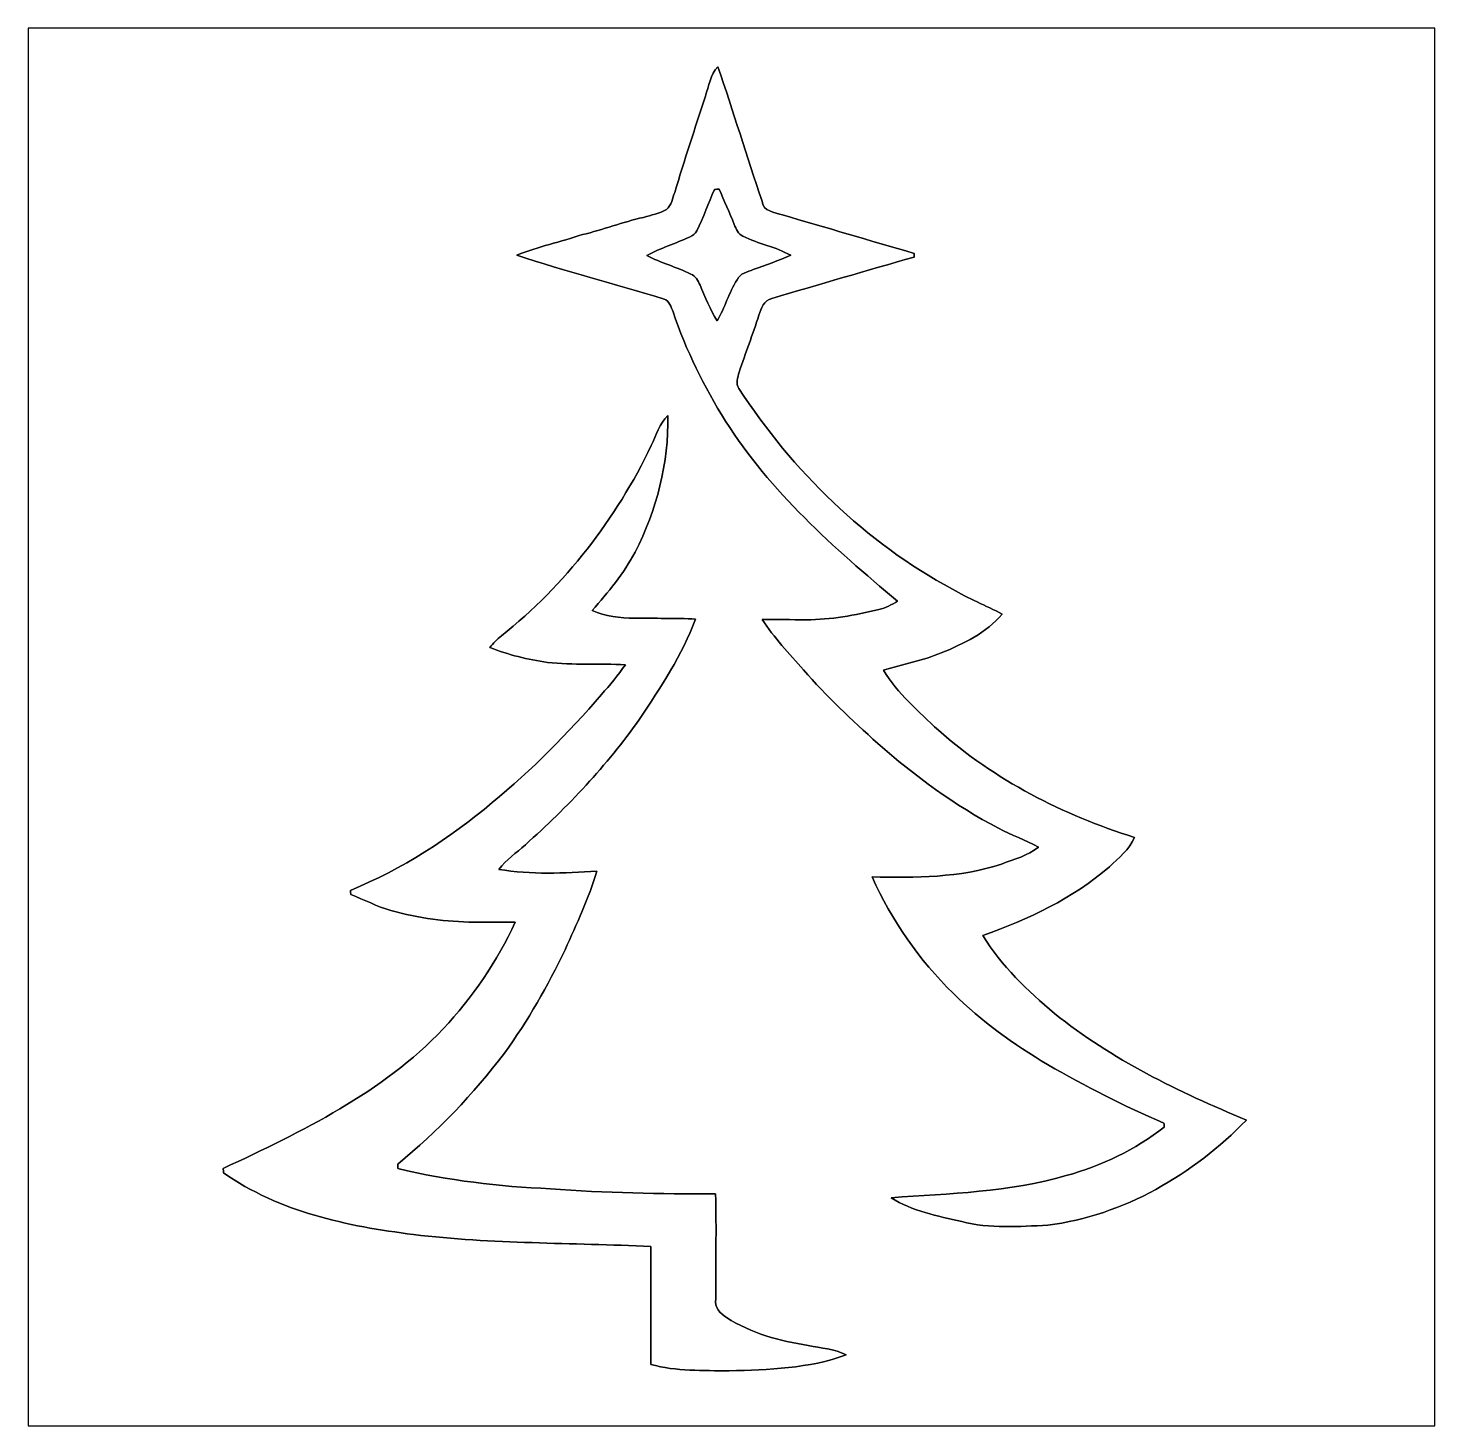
# Model space of a CAD drawing. Header units: centimetres. Extents: x -16.8 to 16.8, y -16.7 to 16.7.
import ezdxf

# ---------------------------------------------------------------- set-up
doc = ezdxf.new("R2010")
doc.units = ezdxf.units.CM
doc.header["$MEASUREMENT"] = 0
doc.layers.add('Layer 1', color=7, linetype='Continuous')

msp = doc.modelspace()

# ---------------------------------------------------------------- linework, layer by layer
at = {"layer": 'Layer 1', "color": 7}
for points, knots in [([(-16.77458, 16.66875), (-16.77458, 16.66875), (16.77458, 16.66875), (16.77458, 16.66875), (16.77458, 16.66875), (16.77458, 16.66875), (16.77458, -16.66875), (16.77458, -16.66875), (16.77458, -16.66875), (16.77458, -16.66875), (-16.77458, -16.66875), (-16.77458, -16.66875), (-16.77458, -16.66875), (-16.77458, -16.66875), (-16.77458, 16.66875), (-16.77458, 16.66875), (-16.77458, 16.66875), (-16.77458, 16.66875), (-16.77458, 16.66875), (-16.77458, 16.66875)], [0, 0, 0, 0, 0.16666667, 0.16666667, 0.16666667, 0.16666667, 0.33333333, 0.33333333, 0.33333333, 0.33333333, 0.5, 0.5, 0.5, 0.5, 0.66666667, 0.66666667, 0.66666667, 0.66666667, 1, 1, 1, 1]), ([(-0.62301, 15.04879), (-0.87136, 14.28397), (-1.12078, 13.51986), (-1.3529, 12.75009), (-1.3529, 12.75009), (-1.40582, 12.61427), (-1.42875, 12.44459), (-1.54905, 12.34652), (-1.54905, 12.34652), (-1.71662, 12.24668), (-1.91488, 12.21387), (-2.09832, 12.15425), (-2.09832, 12.15425), (-2.59115, 12.04172), (-3.06564, 11.86215), (-3.55671, 11.74291), (-3.55671, 11.74291), (-4.07529, 11.57111), (-4.61151, 11.45364), (-5.12128, 11.25643), (-5.12128, 11.25643), (-3.96381, 10.86379), (-2.77636, 10.56428), (-1.60831, 10.20586), (-1.60831, 10.20586), (-1.47673, 10.16212), (-1.44145, 10.01219), (-1.39171, 9.89894), (-1.39171, 9.89894), (-1.08691, 8.98349), (-0.65088, 8.11777), (-0.1457, 7.29756), (-0.1457, 7.29756), (0.92922, 5.6134), (2.43487, 4.2672), (3.96169, 3.00355), (3.96169, 3.00355), (3.82199, 2.91712), (3.67312, 2.84339), (3.51437, 2.8007), (3.51437, 2.8007), (2.94605, 2.66841), (2.36784, 2.55552), (1.78188, 2.5587), (1.78188, 2.5587), (1.43051, 2.55058), (1.07915, 2.58022), (0.72849, 2.56046), (0.72849, 2.56046), (1.01776, 2.13113), (1.37407, 1.75119), (1.71626, 1.36384), (1.71626, 1.36384), (2.2606, 0.73343), (2.87161, 0.16616), (3.48756, -0.39299), (3.48756, -0.39299), (4.37444, -1.16311), (5.32306, -1.8729), (6.36905, -2.41441), (6.36905, -2.41441), (6.6802, -2.57422), (7.00758, -2.70157), (7.31837, -2.86385), (7.31837, -2.86385), (7.06402, -3.06776), (6.74123, -3.15807), (6.44066, -3.26849), (6.44066, -3.26849), (5.44759, -3.60186), (4.3875, -3.5941), (3.35351, -3.57611), (3.35351, -3.57611), (3.81741, -4.61186), (4.47569, -5.56048), (5.28955, -6.35212), (5.28955, -6.35212), (5.95665, -7.01992), (6.73276, -7.56814), (7.53921, -8.05356), (7.53921, -8.05356), (8.43809, -8.56615), (9.3599, -9.04381), (10.31275, -9.44704), (10.31275, -9.44704), (10.31487, -9.47138), (10.31946, -9.51971), (10.32157, -9.5437), (10.32157, -9.5437), (9.62801, -10.07886), (8.82509, -10.46833), (7.98124, -10.6994), (7.98124, -10.6994), (6.62517, -11.09204), (5.20277, -11.1319), (3.804, -11.22715), (3.804, -11.22715), (4.31165, -11.54606), (4.91314, -11.66424), (5.48993, -11.79724), (5.48993, -11.79724), (6.16091, -11.96763), (6.85976, -11.91542), (7.54345, -11.88226), (7.54345, -11.88226), (9.35814, -11.6519), (11.01584, -10.67364), (12.27843, -9.37719), (12.27843, -9.37719), (10.66765, -8.70021), (9.06992, -7.93574), (7.70326, -6.83084), (7.70326, -6.83084), (7.05908, -6.28932), (6.4389, -5.69701), (5.9944, -4.97593), (5.9944, -4.97593), (7.07355, -4.58258), (8.1407, -4.0954), (9.01277, -3.33304), (9.01277, -3.33304), (9.23114, -3.11961), (9.49149, -2.92488), (9.60967, -2.63419), (9.60967, -2.63419), (7.90575, -2.09691), (6.27486, -1.26718), (4.9336, -0.07585), (4.9336, -0.07585), (4.45982, 0.36371), (3.96663, 0.80186), (3.62162, 1.35431), (3.62162, 1.35431), (4.08234, 1.49225), (4.55754, 1.58291), (5.0038, 1.76742), (5.0038, 1.76742), (5.53579, 1.98473), (6.07483, 2.24719), (6.45689, 2.69099), (6.45689, 2.69099), (6.06531, 2.89948), (5.64974, 3.06141), (5.26838, 3.2893), (5.26838, 3.2893), (3.18911, 4.40443), (1.45838, 6.10694), (0.17427, 8.07614), (0.17427, 8.07614), (0.09843, 8.19221), (0.14993, 8.33755), (0.18027, 8.46102), (0.18027, 8.46102), (0.33726, 8.91575), (0.50518, 9.36696), (0.65476, 9.82416), (0.65476, 9.82416), (0.70556, 9.98291), (0.77435, 10.17799), (0.95885, 10.21962), (0.95885, 10.21962), (2.0895, 10.55299), (3.22051, 10.88637), (4.35469, 11.20846), (4.35469, 11.20846), (4.35434, 11.23068), (4.35328, 11.27513), (4.35257, 11.29736), (4.35257, 11.29736), (3.30553, 11.6011), (2.2606, 11.91119), (1.2132, 12.21352), (1.2132, 12.21352), (1.03329, 12.27667), (0.75071, 12.29254), (0.72813, 12.54266), (0.72813, 12.54266), (0.3623, 13.60558), (0.04445, 14.68508), (-0.32491, 15.74659), (-0.32491, 15.74659), (-0.50835, 15.55785), (-0.53516, 15.28516), (-0.62301, 15.04879), (-0.62301, 15.04879), (-0.62301, 15.04879), (-0.62301, 15.04879), (-0.62301, 15.04879)], [0, 0, 0, 0, 0.02083333, 0.02083333, 0.02083333, 0.02083333, 0.04166667, 0.04166667, 0.04166667, 0.04166667, 0.0625, 0.0625, 0.0625, 0.0625, 0.08333333, 0.08333333, 0.08333333, 0.08333333, 0.10416667, 0.10416667, 0.10416667, 0.10416667, 0.125, 0.125, 0.125, 0.125, 0.14583333, 0.14583333, 0.14583333, 0.14583333, 0.16666667, 0.16666667, 0.16666667, 0.16666667, 0.1875, 0.1875, 0.1875, 0.1875, 0.20833333, 0.20833333, 0.20833333, 0.20833333, 0.22916667, 0.22916667, 0.22916667, 0.22916667, 0.25, 0.25, 0.25, 0.25, 0.27083333, 0.27083333, 0.27083333, 0.27083333, 0.29166667, 0.29166667, 0.29166667, 0.29166667, 0.3125, 0.3125, 0.3125, 0.3125, 0.33333333, 0.33333333, 0.33333333, 0.33333333, 0.35416667, 0.35416667, 0.35416667, 0.35416667, 0.375, 0.375, 0.375, 0.375, 0.39583333, 0.39583333, 0.39583333, 0.39583333, 0.41666667, 0.41666667, 0.41666667, 0.41666667, 0.4375, 0.4375, 0.4375, 0.4375, 0.45833333, 0.45833333, 0.45833333, 0.45833333, 0.47916667, 0.47916667, 0.47916667, 0.47916667, 0.5, 0.5, 0.5, 0.5, 0.52083333, 0.52083333, 0.52083333, 0.52083333, 0.54166667, 0.54166667, 0.54166667, 0.54166667, 0.5625, 0.5625, 0.5625, 0.5625, 0.58333333, 0.58333333, 0.58333333, 0.58333333, 0.60416667, 0.60416667, 0.60416667, 0.60416667, 0.625, 0.625, 0.625, 0.625, 0.64583333, 0.64583333, 0.64583333, 0.64583333, 0.66666667, 0.66666667, 0.66666667, 0.66666667, 0.6875, 0.6875, 0.6875, 0.6875, 0.70833333, 0.70833333, 0.70833333, 0.70833333, 0.72916667, 0.72916667, 0.72916667, 0.72916667, 0.75, 0.75, 0.75, 0.75, 0.77083333, 0.77083333, 0.77083333, 0.77083333, 0.79166667, 0.79166667, 0.79166667, 0.79166667, 0.8125, 0.8125, 0.8125, 0.8125, 0.83333333, 0.83333333, 0.83333333, 0.83333333, 0.85416667, 0.85416667, 0.85416667, 0.85416667, 0.875, 0.875, 0.875, 0.875, 0.89583333, 0.89583333, 0.89583333, 0.89583333, 0.91666667, 0.91666667, 0.91666667, 0.91666667, 0.9375, 0.9375, 0.9375, 0.9375, 0.95833333, 0.95833333, 0.95833333, 0.95833333, 1, 1, 1, 1]), ([(-0.40816, 12.82312), (-0.38029, 12.82347), (-0.32491, 12.82488), (-0.29704, 12.82524), (-0.29704, 12.82524), (-0.16933, 12.54936), (-0.05151, 12.26926), (0.06315, 11.98774), (0.06315, 11.98774), (0.10901, 11.87979), (0.16087, 11.75879), (0.27305, 11.70446), (0.27305, 11.70446), (0.64029, 11.52208), (1.05304, 11.45258), (1.41182, 11.25149), (1.41182, 11.25149), (1.11866, 11.12696), (0.82162, 11.01266), (0.51999, 10.91071), (0.51999, 10.91071), (0.37994, 10.85533), (0.20073, 10.82322), (0.13441, 10.66483), (0.13441, 10.66483), (-0.06456, 10.35967), (-0.15699, 10.00019), (-0.34114, 9.68622), (-0.34114, 9.68622), (-0.50871, 9.95504), (-0.62477, 10.25137), (-0.75036, 10.541), (-0.75036, 10.541), (-0.79939, 10.64613), (-0.85866, 10.75937), (-0.97367, 10.80417), (-0.97367, 10.80417), (-1.31128, 10.97351), (-1.6831, 11.06488), (-2.01542, 11.2462), (-2.01542, 11.2462), (-1.69263, 11.42788), (-1.33279, 11.52807), (-0.99907, 11.68682), (-0.99907, 11.68682), (-0.93274, 11.72139), (-0.86007, 11.7602), (-0.82691, 11.83111), (-0.82691, 11.83111), (-0.67098, 12.15461), (-0.55139, 12.49398), (-0.40816, 12.82312)], [0, 0, 0, 0, 0.07142857, 0.07142857, 0.07142857, 0.07142857, 0.14285714, 0.14285714, 0.14285714, 0.14285714, 0.21428571, 0.21428571, 0.21428571, 0.21428571, 0.28571429, 0.28571429, 0.28571429, 0.28571429, 0.35714286, 0.35714286, 0.35714286, 0.35714286, 0.42857143, 0.42857143, 0.42857143, 0.42857143, 0.5, 0.5, 0.5, 0.5, 0.57142857, 0.57142857, 0.57142857, 0.57142857, 0.64285714, 0.64285714, 0.64285714, 0.64285714, 0.71428571, 0.71428571, 0.71428571, 0.71428571, 0.78571429, 0.78571429, 0.78571429, 0.78571429, 0.85714286, 0.85714286, 0.85714286, 0.85714286, 1, 1, 1, 1]), ([(-1.91241, 6.71371), (-2.75167, 4.96394), (-3.96769, 3.38314), (-5.48781, 2.1717), (-5.48781, 2.1717), (-5.59012, 2.09056), (-5.68113, 1.99637), (-5.76192, 1.89406), (-5.76192, 1.89406), (-5.32165, 1.7205), (-4.85775, 1.61114), (-4.39067, 1.53917), (-4.39067, 1.53917), (-3.77261, 1.4732), (-3.1496, 1.5113), (-2.52942, 1.48661), (-2.52942, 1.48661), (-2.70475, 1.23719), (-2.89454, 0.99801), (-3.10233, 0.77505), (-3.10233, 0.77505), (-3.89714, -0.15522), (-4.76285, -1.02729), (-5.709, -1.80411), (-5.709, -1.80411), (-6.72183, -2.66629), (-7.85989, -3.38173), (-9.08614, -3.89819), (-9.08614, -3.89819), (-9.08473, -3.92324), (-9.08156, -3.97369), (-9.07979, -3.99874), (-9.07979, -3.99874), (-8.76053, -4.12291), (-8.45185, -4.27567), (-8.12483, -4.37974), (-8.12483, -4.37974), (-7.79568, -4.46687), (-7.46054, -4.53108), (-7.1247, -4.58717), (-7.1247, -4.58717), (-6.47312, -4.67607), (-5.81448, -4.65314), (-5.15938, -4.65526), (-5.15938, -4.65526), (-5.582, -5.59259), (-6.18102, -6.4449), (-6.87317, -7.20302), (-6.87317, -7.20302), (-8.32697, -8.71679), (-10.24114, -9.65729), (-12.12144, -10.52689), (-12.12144, -10.52689), (-12.11968, -10.55335), (-12.11545, -10.60591), (-12.11368, -10.63202), (-12.11368, -10.63202), (-10.79077, -11.56794), (-9.1634, -11.90625), (-7.58366, -12.10451), (-7.58366, -12.10451), (-5.70583, -12.33417), (-3.80965, -12.29783), (-1.92299, -12.39202), (-1.92299, -12.39202), (-1.92193, -13.32865), (-1.92193, -14.26527), (-1.92511, -15.20225), (-1.92511, -15.20225), (-1.31727, -15.373), (-0.67733, -15.34442), (-0.05256, -15.35748), (-0.05256, -15.35748), (0.88194, -15.3229), (1.84679, -15.30844), (2.73297, -14.97259), (2.73297, -14.97259), (2.45428, -14.82901), (2.13254, -14.81772), (1.83092, -14.75246), (1.83092, -14.75246), (1.15288, -14.64275), (0.46708, -14.46142), (-0.11642, -14.08677), (-0.11642, -14.08677), (-0.26564, -13.98693), (-0.42192, -13.83912), (-0.37042, -13.63627), (-0.37042, -13.63627), (-0.38241, -12.80336), (-0.35454, -11.97046), (-0.38171, -11.13755), (-0.38171, -11.13755), (-1.69545, -11.13402), (-3.0099, -11.11673), (-4.32012, -11.01443), (-4.32012, -11.01443), (-5.54143, -10.95763), (-6.76451, -10.82005), (-7.95373, -10.53253), (-7.95373, -10.53253), (-7.95443, -10.50537), (-7.9562, -10.45069), (-7.9569, -10.42353), (-7.9569, -10.42353), (-7.00969, -9.64636), (-6.15421, -8.75665), (-5.41726, -7.77734), (-5.41726, -7.77734), (-4.8514, -7.00864), (-4.38609, -6.17079), (-3.96699, -5.31424), (-3.96699, -5.31424), (-3.69464, -4.69935), (-3.40148, -4.08834), (-3.21204, -3.44135), (-3.21204, -3.44135), (-3.98956, -3.48051), (-4.77908, -3.53025), (-5.5499, -3.39549), (-5.5499, -3.39549), (-5.37457, -3.16406), (-5.12868, -3.00284), (-4.91596, -2.80952), (-4.91596, -2.80952), (-3.91019, -1.90747), (-2.97286, -0.92075), (-2.19463, 0.18662), (-2.19463, 0.18662), (-1.68663, 0.94474), (-1.18004, 1.71803), (-0.85549, 2.57563), (-0.85549, 2.57563), (-1.34056, 2.59715), (-1.82633, 2.58833), (-2.3114, 2.59609), (-2.3114, 2.59609), (-2.65359, 2.60138), (-3.00955, 2.62855), (-3.32246, 2.77918), (-3.32246, 2.77918), (-2.94534, 3.21451), (-2.56716, 3.65725), (-2.30011, 4.17124), (-2.30011, 4.17124), (-1.77871, 5.17066), (-1.49613, 6.30343), (-1.51871, 7.43091), (-1.51871, 7.43091), (-1.71803, 7.23441), (-1.79317, 6.95854), (-1.91241, 6.71371)], [0, 0, 0, 0, 0.02564103, 0.02564103, 0.02564103, 0.02564103, 0.05128205, 0.05128205, 0.05128205, 0.05128205, 0.07692308, 0.07692308, 0.07692308, 0.07692308, 0.1025641, 0.1025641, 0.1025641, 0.1025641, 0.12820513, 0.12820513, 0.12820513, 0.12820513, 0.15384615, 0.15384615, 0.15384615, 0.15384615, 0.17948718, 0.17948718, 0.17948718, 0.17948718, 0.20512821, 0.20512821, 0.20512821, 0.20512821, 0.23076923, 0.23076923, 0.23076923, 0.23076923, 0.25641026, 0.25641026, 0.25641026, 0.25641026, 0.28205128, 0.28205128, 0.28205128, 0.28205128, 0.30769231, 0.30769231, 0.30769231, 0.30769231, 0.33333333, 0.33333333, 0.33333333, 0.33333333, 0.35897436, 0.35897436, 0.35897436, 0.35897436, 0.38461538, 0.38461538, 0.38461538, 0.38461538, 0.41025641, 0.41025641, 0.41025641, 0.41025641, 0.43589744, 0.43589744, 0.43589744, 0.43589744, 0.46153846, 0.46153846, 0.46153846, 0.46153846, 0.48717949, 0.48717949, 0.48717949, 0.48717949, 0.51282051, 0.51282051, 0.51282051, 0.51282051, 0.53846154, 0.53846154, 0.53846154, 0.53846154, 0.56410256, 0.56410256, 0.56410256, 0.56410256, 0.58974359, 0.58974359, 0.58974359, 0.58974359, 0.61538462, 0.61538462, 0.61538462, 0.61538462, 0.64102564, 0.64102564, 0.64102564, 0.64102564, 0.66666667, 0.66666667, 0.66666667, 0.66666667, 0.69230769, 0.69230769, 0.69230769, 0.69230769, 0.71794872, 0.71794872, 0.71794872, 0.71794872, 0.74358974, 0.74358974, 0.74358974, 0.74358974, 0.76923077, 0.76923077, 0.76923077, 0.76923077, 0.79487179, 0.79487179, 0.79487179, 0.79487179, 0.82051282, 0.82051282, 0.82051282, 0.82051282, 0.84615385, 0.84615385, 0.84615385, 0.84615385, 0.87179487, 0.87179487, 0.87179487, 0.87179487, 0.8974359, 0.8974359, 0.8974359, 0.8974359, 0.92307692, 0.92307692, 0.92307692, 0.92307692, 0.94871795, 0.94871795, 0.94871795, 0.94871795, 1, 1, 1, 1])]:
    msp.add_open_spline(points, degree=3, knots=knots, dxfattribs=at)
at = {"layer": 'Layer 1', "color": 49}
for points, knots in [([(-0.62301, 15.04879), (-0.53516, 15.28516), (-0.50835, 15.55785), (-0.32491, 15.74659), (-0.32491, 15.74659), (0.04445, 14.68508), (0.3623, 13.60558), (0.72813, 12.54266), (0.72813, 12.54266), (0.75071, 12.29254), (1.03329, 12.27667), (1.2132, 12.21352), (1.2132, 12.21352), (2.2606, 11.91119), (3.30553, 11.6011), (4.35257, 11.29736), (4.35257, 11.29736), (4.35328, 11.27513), (4.35434, 11.23068), (4.35469, 11.20846), (4.35469, 11.20846), (3.22051, 10.88637), (2.0895, 10.55299), (0.95885, 10.21962), (0.95885, 10.21962), (0.77435, 10.17799), (0.70556, 9.98291), (0.65476, 9.82416), (0.65476, 9.82416), (0.50518, 9.36696), (0.33726, 8.91575), (0.18027, 8.46102), (0.18027, 8.46102), (0.14993, 8.33755), (0.09843, 8.19221), (0.17427, 8.07614), (0.17427, 8.07614), (1.45838, 6.10694), (3.18911, 4.40443), (5.26838, 3.2893), (5.26838, 3.2893), (5.64974, 3.06141), (6.06531, 2.89948), (6.45689, 2.69099), (6.45689, 2.69099), (6.07483, 2.24719), (5.53579, 1.98473), (5.0038, 1.76742), (5.0038, 1.76742), (4.55754, 1.58291), (4.08234, 1.49225), (3.62162, 1.35431), (3.62162, 1.35431), (3.96663, 0.80186), (4.45982, 0.36371), (4.9336, -0.07585), (4.9336, -0.07585), (6.27486, -1.26718), (7.90575, -2.09691), (9.60967, -2.63419), (9.60967, -2.63419), (9.49149, -2.92488), (9.23114, -3.11961), (9.01277, -3.33304), (9.01277, -3.33304), (8.1407, -4.0954), (7.07355, -4.58258), (5.9944, -4.97593), (5.9944, -4.97593), (6.4389, -5.69701), (7.05908, -6.28932), (7.70326, -6.83084), (7.70326, -6.83084), (9.06992, -7.93574), (10.66765, -8.70021), (12.27843, -9.37719), (12.27843, -9.37719), (11.01584, -10.67364), (9.35814, -11.6519), (7.54345, -11.88226), (7.54345, -11.88226), (6.85976, -11.91542), (6.16091, -11.96763), (5.48993, -11.79724), (5.48993, -11.79724), (4.91314, -11.66424), (4.31165, -11.54606), (3.804, -11.22715), (3.804, -11.22715), (5.20277, -11.1319), (6.62517, -11.09204), (7.98124, -10.6994), (7.98124, -10.6994), (8.82509, -10.46833), (9.62801, -10.07886), (10.32157, -9.5437), (10.32157, -9.5437), (10.31946, -9.51971), (10.31487, -9.47138), (10.31275, -9.44704), (10.31275, -9.44704), (9.3599, -9.04381), (8.43809, -8.56615), (7.53921, -8.05356), (7.53921, -8.05356), (6.73276, -7.56814), (5.95665, -7.01992), (5.28955, -6.35212), (5.28955, -6.35212), (4.47569, -5.56048), (3.81741, -4.61186), (3.35351, -3.57611), (3.35351, -3.57611), (4.3875, -3.5941), (5.44759, -3.60186), (6.44066, -3.26849), (6.44066, -3.26849), (6.74123, -3.15807), (7.06402, -3.06776), (7.31837, -2.86385), (7.31837, -2.86385), (7.00758, -2.70157), (6.6802, -2.57422), (6.36905, -2.41441), (6.36905, -2.41441), (5.32306, -1.8729), (4.37444, -1.16311), (3.48756, -0.39299), (3.48756, -0.39299), (2.87161, 0.16616), (2.2606, 0.73343), (1.71626, 1.36384), (1.71626, 1.36384), (1.37407, 1.75119), (1.01776, 2.13113), (0.72849, 2.56046), (0.72849, 2.56046), (1.07915, 2.58022), (1.43051, 2.55058), (1.78188, 2.5587), (1.78188, 2.5587), (2.36784, 2.55552), (2.94605, 2.66841), (3.51437, 2.8007), (3.51437, 2.8007), (3.67312, 2.84339), (3.82199, 2.91712), (3.96169, 3.00355), (3.96169, 3.00355), (2.43487, 4.2672), (0.92922, 5.6134), (-0.1457, 7.29756), (-0.1457, 7.29756), (-0.65088, 8.11777), (-1.08691, 8.98349), (-1.39171, 9.89894), (-1.39171, 9.89894), (-1.44145, 10.01219), (-1.47673, 10.16212), (-1.60831, 10.20586), (-1.60831, 10.20586), (-2.77636, 10.56428), (-3.96381, 10.86379), (-5.12128, 11.25643), (-5.12128, 11.25643), (-4.61151, 11.45364), (-4.07529, 11.57111), (-3.55671, 11.74291), (-3.55671, 11.74291), (-3.06564, 11.86215), (-2.59115, 12.04172), (-2.09832, 12.15425), (-2.09832, 12.15425), (-1.91488, 12.21387), (-1.71662, 12.24668), (-1.54905, 12.34652), (-1.54905, 12.34652), (-1.42875, 12.44459), (-1.40582, 12.61427), (-1.3529, 12.75009), (-1.3529, 12.75009), (-1.12078, 13.51986), (-0.87136, 14.28397), (-0.62301, 15.04879), (-0.62301, 15.04879), (-0.62301, 15.04879), (-0.62301, 15.04879), (-0.62301, 15.04879)], [0, 0, 0, 0, 0.02083333, 0.02083333, 0.02083333, 0.02083333, 0.04166667, 0.04166667, 0.04166667, 0.04166667, 0.0625, 0.0625, 0.0625, 0.0625, 0.08333333, 0.08333333, 0.08333333, 0.08333333, 0.10416667, 0.10416667, 0.10416667, 0.10416667, 0.125, 0.125, 0.125, 0.125, 0.14583333, 0.14583333, 0.14583333, 0.14583333, 0.16666667, 0.16666667, 0.16666667, 0.16666667, 0.1875, 0.1875, 0.1875, 0.1875, 0.20833333, 0.20833333, 0.20833333, 0.20833333, 0.22916667, 0.22916667, 0.22916667, 0.22916667, 0.25, 0.25, 0.25, 0.25, 0.27083333, 0.27083333, 0.27083333, 0.27083333, 0.29166667, 0.29166667, 0.29166667, 0.29166667, 0.3125, 0.3125, 0.3125, 0.3125, 0.33333333, 0.33333333, 0.33333333, 0.33333333, 0.35416667, 0.35416667, 0.35416667, 0.35416667, 0.375, 0.375, 0.375, 0.375, 0.39583333, 0.39583333, 0.39583333, 0.39583333, 0.41666667, 0.41666667, 0.41666667, 0.41666667, 0.4375, 0.4375, 0.4375, 0.4375, 0.45833333, 0.45833333, 0.45833333, 0.45833333, 0.47916667, 0.47916667, 0.47916667, 0.47916667, 0.5, 0.5, 0.5, 0.5, 0.52083333, 0.52083333, 0.52083333, 0.52083333, 0.54166667, 0.54166667, 0.54166667, 0.54166667, 0.5625, 0.5625, 0.5625, 0.5625, 0.58333333, 0.58333333, 0.58333333, 0.58333333, 0.60416667, 0.60416667, 0.60416667, 0.60416667, 0.625, 0.625, 0.625, 0.625, 0.64583333, 0.64583333, 0.64583333, 0.64583333, 0.66666667, 0.66666667, 0.66666667, 0.66666667, 0.6875, 0.6875, 0.6875, 0.6875, 0.70833333, 0.70833333, 0.70833333, 0.70833333, 0.72916667, 0.72916667, 0.72916667, 0.72916667, 0.75, 0.75, 0.75, 0.75, 0.77083333, 0.77083333, 0.77083333, 0.77083333, 0.79166667, 0.79166667, 0.79166667, 0.79166667, 0.8125, 0.8125, 0.8125, 0.8125, 0.83333333, 0.83333333, 0.83333333, 0.83333333, 0.85416667, 0.85416667, 0.85416667, 0.85416667, 0.875, 0.875, 0.875, 0.875, 0.89583333, 0.89583333, 0.89583333, 0.89583333, 0.91666667, 0.91666667, 0.91666667, 0.91666667, 0.9375, 0.9375, 0.9375, 0.9375, 0.95833333, 0.95833333, 0.95833333, 0.95833333, 1, 1, 1, 1]), ([(-0.40816, 12.82312), (-0.55139, 12.49398), (-0.67098, 12.15461), (-0.82691, 11.83111), (-0.82691, 11.83111), (-0.86007, 11.7602), (-0.93274, 11.72139), (-0.99907, 11.68682), (-0.99907, 11.68682), (-1.33279, 11.52807), (-1.69263, 11.42788), (-2.01542, 11.2462), (-2.01542, 11.2462), (-1.6831, 11.06488), (-1.31128, 10.97351), (-0.97367, 10.80417), (-0.97367, 10.80417), (-0.85866, 10.75937), (-0.79939, 10.64613), (-0.75036, 10.541), (-0.75036, 10.541), (-0.62477, 10.25137), (-0.50871, 9.95504), (-0.34114, 9.68622), (-0.34114, 9.68622), (-0.15699, 10.00019), (-0.06456, 10.35967), (0.13441, 10.66483), (0.13441, 10.66483), (0.20073, 10.82322), (0.37994, 10.85533), (0.51999, 10.91071), (0.51999, 10.91071), (0.82162, 11.01266), (1.11866, 11.12696), (1.41182, 11.25149), (1.41182, 11.25149), (1.05304, 11.45258), (0.64029, 11.52208), (0.27305, 11.70446), (0.27305, 11.70446), (0.16087, 11.75879), (0.10901, 11.87979), (0.06315, 11.98774), (0.06315, 11.98774), (-0.05151, 12.26926), (-0.16933, 12.54936), (-0.29704, 12.82524), (-0.29704, 12.82524), (-0.32491, 12.82488), (-0.38029, 12.82347), (-0.40816, 12.82312)], [0, 0, 0, 0, 0.07142857, 0.07142857, 0.07142857, 0.07142857, 0.14285714, 0.14285714, 0.14285714, 0.14285714, 0.21428571, 0.21428571, 0.21428571, 0.21428571, 0.28571429, 0.28571429, 0.28571429, 0.28571429, 0.35714286, 0.35714286, 0.35714286, 0.35714286, 0.42857143, 0.42857143, 0.42857143, 0.42857143, 0.5, 0.5, 0.5, 0.5, 0.57142857, 0.57142857, 0.57142857, 0.57142857, 0.64285714, 0.64285714, 0.64285714, 0.64285714, 0.71428571, 0.71428571, 0.71428571, 0.71428571, 0.78571429, 0.78571429, 0.78571429, 0.78571429, 0.85714286, 0.85714286, 0.85714286, 0.85714286, 1, 1, 1, 1]), ([(-1.91241, 6.71371), (-1.79317, 6.95854), (-1.71803, 7.23441), (-1.51871, 7.43091), (-1.51871, 7.43091), (-1.49613, 6.30343), (-1.77871, 5.17066), (-2.30011, 4.17124), (-2.30011, 4.17124), (-2.56716, 3.65725), (-2.94534, 3.21451), (-3.32246, 2.77918), (-3.32246, 2.77918), (-3.00955, 2.62855), (-2.65359, 2.60138), (-2.3114, 2.59609), (-2.3114, 2.59609), (-1.82633, 2.58833), (-1.34056, 2.59715), (-0.85549, 2.57563), (-0.85549, 2.57563), (-1.18004, 1.71803), (-1.68663, 0.94474), (-2.19463, 0.18662), (-2.19463, 0.18662), (-2.97286, -0.92075), (-3.91019, -1.90747), (-4.91596, -2.80952), (-4.91596, -2.80952), (-5.12868, -3.00284), (-5.37457, -3.16406), (-5.5499, -3.39549), (-5.5499, -3.39549), (-4.77908, -3.53025), (-3.98956, -3.48051), (-3.21204, -3.44135), (-3.21204, -3.44135), (-3.40148, -4.08834), (-3.69464, -4.69935), (-3.96699, -5.31424), (-3.96699, -5.31424), (-4.38609, -6.17079), (-4.8514, -7.00864), (-5.41726, -7.77734), (-5.41726, -7.77734), (-6.15421, -8.75665), (-7.00969, -9.64636), (-7.9569, -10.42353), (-7.9569, -10.42353), (-7.9562, -10.45069), (-7.95443, -10.50537), (-7.95373, -10.53253), (-7.95373, -10.53253), (-6.76451, -10.82005), (-5.54143, -10.95763), (-4.32012, -11.01443), (-4.32012, -11.01443), (-3.0099, -11.11673), (-1.69545, -11.13402), (-0.38171, -11.13755), (-0.38171, -11.13755), (-0.35454, -11.97046), (-0.38241, -12.80336), (-0.37042, -13.63627), (-0.37042, -13.63627), (-0.42192, -13.83912), (-0.26564, -13.98693), (-0.11642, -14.08677), (-0.11642, -14.08677), (0.46708, -14.46142), (1.15288, -14.64275), (1.83092, -14.75246), (1.83092, -14.75246), (2.13254, -14.81772), (2.45428, -14.82901), (2.73297, -14.97259), (2.73297, -14.97259), (1.84679, -15.30844), (0.88194, -15.3229), (-0.05256, -15.35748), (-0.05256, -15.35748), (-0.67733, -15.34442), (-1.31727, -15.373), (-1.92511, -15.20225), (-1.92511, -15.20225), (-1.92193, -14.26527), (-1.92193, -13.32865), (-1.92299, -12.39202), (-1.92299, -12.39202), (-3.80965, -12.29783), (-5.70583, -12.33417), (-7.58366, -12.10451), (-7.58366, -12.10451), (-9.1634, -11.90625), (-10.79077, -11.56794), (-12.11368, -10.63202), (-12.11368, -10.63202), (-12.11545, -10.60591), (-12.11968, -10.55335), (-12.12144, -10.52689), (-12.12144, -10.52689), (-10.24114, -9.65729), (-8.32697, -8.71679), (-6.87317, -7.20302), (-6.87317, -7.20302), (-6.18102, -6.4449), (-5.582, -5.59259), (-5.15938, -4.65526), (-5.15938, -4.65526), (-5.81448, -4.65314), (-6.47312, -4.67607), (-7.1247, -4.58717), (-7.1247, -4.58717), (-7.46054, -4.53108), (-7.79568, -4.46687), (-8.12483, -4.37974), (-8.12483, -4.37974), (-8.45185, -4.27567), (-8.76053, -4.12291), (-9.07979, -3.99874), (-9.07979, -3.99874), (-9.08156, -3.97369), (-9.08473, -3.92324), (-9.08614, -3.89819), (-9.08614, -3.89819), (-7.85989, -3.38173), (-6.72183, -2.66629), (-5.709, -1.80411), (-5.709, -1.80411), (-4.76285, -1.02729), (-3.89714, -0.15522), (-3.10233, 0.77505), (-3.10233, 0.77505), (-2.89454, 0.99801), (-2.70475, 1.23719), (-2.52942, 1.48661), (-2.52942, 1.48661), (-3.1496, 1.5113), (-3.77261, 1.4732), (-4.39067, 1.53917), (-4.39067, 1.53917), (-4.85775, 1.61114), (-5.32165, 1.7205), (-5.76192, 1.89406), (-5.76192, 1.89406), (-5.68113, 1.99637), (-5.59012, 2.09056), (-5.48781, 2.1717), (-5.48781, 2.1717), (-3.96769, 3.38314), (-2.75167, 4.96394), (-1.91241, 6.71371)], [0, 0, 0, 0, 0.02564103, 0.02564103, 0.02564103, 0.02564103, 0.05128205, 0.05128205, 0.05128205, 0.05128205, 0.07692308, 0.07692308, 0.07692308, 0.07692308, 0.1025641, 0.1025641, 0.1025641, 0.1025641, 0.12820513, 0.12820513, 0.12820513, 0.12820513, 0.15384615, 0.15384615, 0.15384615, 0.15384615, 0.17948718, 0.17948718, 0.17948718, 0.17948718, 0.20512821, 0.20512821, 0.20512821, 0.20512821, 0.23076923, 0.23076923, 0.23076923, 0.23076923, 0.25641026, 0.25641026, 0.25641026, 0.25641026, 0.28205128, 0.28205128, 0.28205128, 0.28205128, 0.30769231, 0.30769231, 0.30769231, 0.30769231, 0.33333333, 0.33333333, 0.33333333, 0.33333333, 0.35897436, 0.35897436, 0.35897436, 0.35897436, 0.38461538, 0.38461538, 0.38461538, 0.38461538, 0.41025641, 0.41025641, 0.41025641, 0.41025641, 0.43589744, 0.43589744, 0.43589744, 0.43589744, 0.46153846, 0.46153846, 0.46153846, 0.46153846, 0.48717949, 0.48717949, 0.48717949, 0.48717949, 0.51282051, 0.51282051, 0.51282051, 0.51282051, 0.53846154, 0.53846154, 0.53846154, 0.53846154, 0.56410256, 0.56410256, 0.56410256, 0.56410256, 0.58974359, 0.58974359, 0.58974359, 0.58974359, 0.61538462, 0.61538462, 0.61538462, 0.61538462, 0.64102564, 0.64102564, 0.64102564, 0.64102564, 0.66666667, 0.66666667, 0.66666667, 0.66666667, 0.69230769, 0.69230769, 0.69230769, 0.69230769, 0.71794872, 0.71794872, 0.71794872, 0.71794872, 0.74358974, 0.74358974, 0.74358974, 0.74358974, 0.76923077, 0.76923077, 0.76923077, 0.76923077, 0.79487179, 0.79487179, 0.79487179, 0.79487179, 0.82051282, 0.82051282, 0.82051282, 0.82051282, 0.84615385, 0.84615385, 0.84615385, 0.84615385, 0.87179487, 0.87179487, 0.87179487, 0.87179487, 0.8974359, 0.8974359, 0.8974359, 0.8974359, 0.92307692, 0.92307692, 0.92307692, 0.92307692, 0.94871795, 0.94871795, 0.94871795, 0.94871795, 1, 1, 1, 1])]:
    msp.add_open_spline(points, degree=3, knots=knots, dxfattribs=at)

doc.saveas('drawing.dxf')
